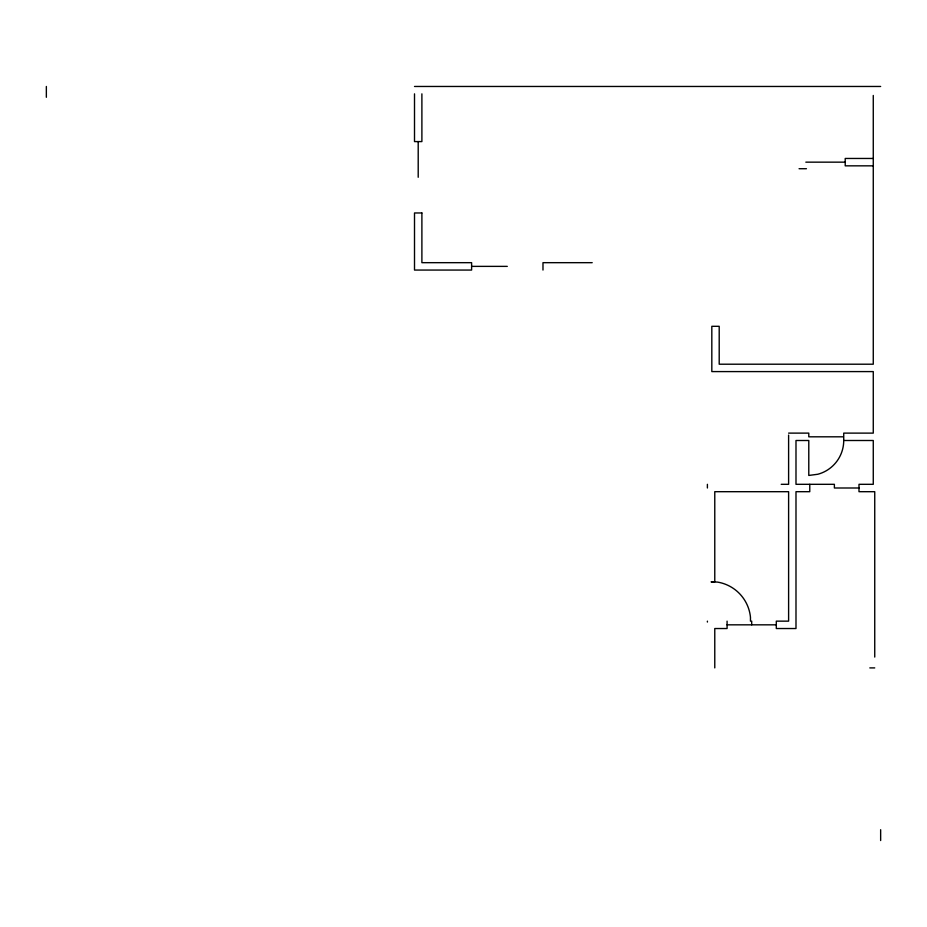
<?xml version="1.0" encoding="UTF-8"?>
<svg xmlns="http://www.w3.org/2000/svg" width="927" height="927" viewBox="0 0 927 927"><rect width="100%" height="100%" fill="white"/><g stroke="black" fill="none" stroke-linecap="round" stroke-linejoin="round"><path stroke-width="1.39" d="M414.508 86.466L880.65 86.466M873.269 158.459L845.215 158.459L845.215 165.84L873.269 165.84M805.83 162.155L845.215 162.155M799.062 168.714L806.444 168.714M592.202 262.677L542.979 262.677L542.979 270.058M471.611 266.373L507.289 266.373M788.61 433.118L808.784 433.118L808.784 436.814L843.246 436.814M858.993 487.996L834.381 487.996L834.381 484.311L795.992 484.311L795.992 440.499L808.784 440.499L808.784 475.447L817.834 474.253A34.948 34.948 0 0 0 843.732 440.499L873.269 440.499L873.269 484.311L858.993 484.311L858.993 491.692L874.74 491.692L874.74 657.069M781.218 484.311L788.61 484.311L788.61 435.087M727.081 624.833L776.305 624.833M869.816 667.903L874.74 667.903M880.65 829.711L880.65 840.534M873.269 95.458L873.269 364.207L719.201 364.207L719.201 326.304L711.82 326.304L711.82 371.588L873.269 371.588L873.269 433.118L843.732 433.118L843.732 440.499M809.769 484.311L809.769 491.692L795.992 491.692L795.992 628.529L776.305 628.529L776.305 621.148L788.61 621.148L788.61 491.692L714.775 491.692L714.775 581.762L711.079 581.889L717.475 582.086A39.571 39.571 0 0 1 750.464 617.208L750.464 621.148L751.693 621.148L751.693 624.833M727.081 621.148L727.081 628.529L714.775 628.529L714.775 667.903M707.394 484.311L707.394 487.996M707.394 621.148L707.394 622.063M421.889 93.847L421.889 141.588L414.508 141.588L414.508 93.847M418.204 141.588L418.204 177.277M46.35 86.466L46.35 97.289M421.889 212.967L414.508 212.967L414.508 270.058L471.611 270.058L471.611 262.677L421.889 262.677L421.889 212.967"/></g></svg>
